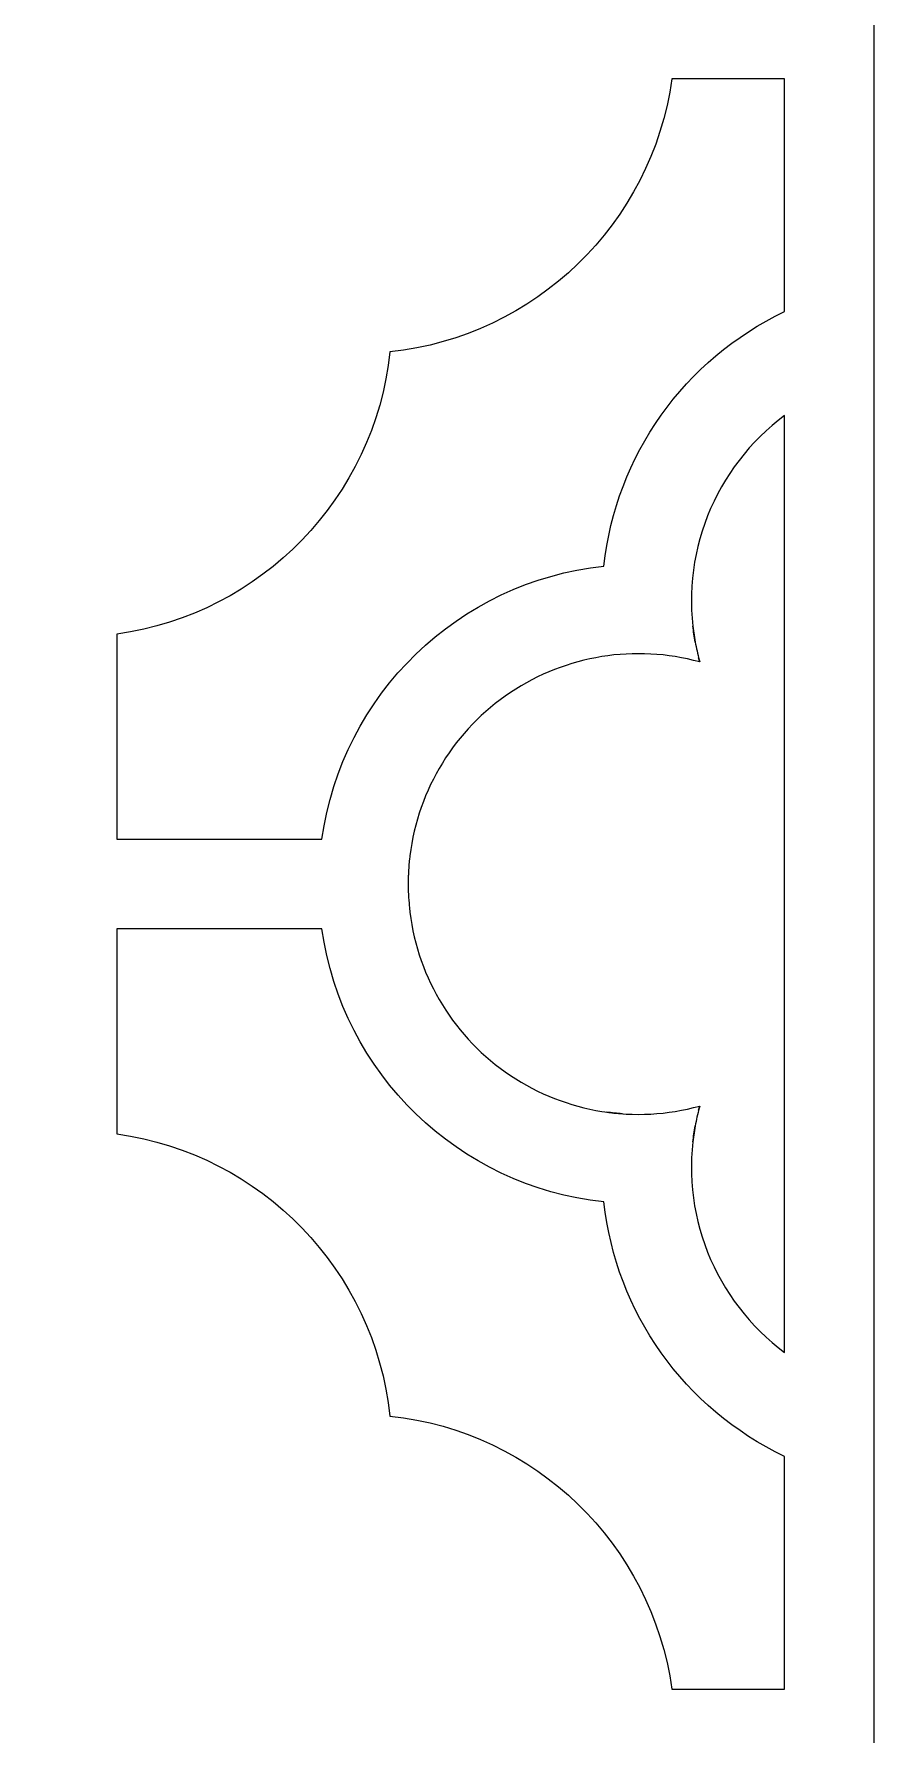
# Model space of a CAD drawing. Header units: centimetres. Extents: x -8.6 to 7.4, y -2.5 to 11.8.
# Drawn here: x 6.103 to 7.373, y 2.096 to 4.664 of the extents above; entities that cross this region are included whole.
import ezdxf

# ---------------------------------------------------------------- set-up
doc = ezdxf.new("R2010")
doc.units = ezdxf.units.CM
doc.header["$MEASUREMENT"] = 0
doc.layers.add('layer 1', color=7, linetype='Continuous')

msp = doc.modelspace()

# ---------------------------------------------------------------- linework, layer by layer
at = {"layer": 'layer 1', "color": 242}
for points, knots in [([(-0.18941, 11.81631), (-0.18941, 11.81631), (-0.0542, 11.81631), (-0.0542, 11.81631), (-0.0542, 11.81631), (-0.0542, 11.81631), (7.23783, 11.81631), (7.23783, 11.81631), (7.23783, 11.81631), (7.23783, 11.81631), (7.37304, 11.81631), (7.37304, 11.81631), (7.37304, 11.81631), (7.37304, 11.81631), (7.37304, 11.6811), (7.37304, 11.6811), (7.37304, 11.6811), (7.37304, 11.6811), (7.37304, -2.35212), (7.37304, -2.35212), (7.37304, -2.35212), (7.37304, -2.35212), (7.37304, -2.48733), (7.37304, -2.48733), (7.37304, -2.48733), (7.37304, -2.48733), (7.23783, -2.48733), (7.23783, -2.48733), (7.23783, -2.48733), (7.23783, -2.48733), (-0.0542, -2.48733), (-0.0542, -2.48733), (-0.0542, -2.48733), (-0.0542, -2.48733), (-0.18941, -2.48733), (-0.18941, -2.48733), (-0.18941, -2.48733), (-0.18941, -2.48733), (-0.18941, -2.35212), (-0.18941, -2.35212), (-0.18941, -2.35212), (-0.18941, -2.35212), (-0.18941, 11.6811), (-0.18941, 11.6811), (-0.18941, 11.6811), (-0.18941, 11.6811), (-0.18941, 11.81631), (-0.18941, 11.81631)], [0, 0, 0, 0, 0.0769231, 0.0769231, 0.0769231, 0.0769231, 0.1538462, 0.1538462, 0.1538462, 0.1538462, 0.2307692, 0.2307692, 0.2307692, 0.2307692, 0.3076923, 0.3076923, 0.3076923, 0.3076923, 0.3846154, 0.3846154, 0.3846154, 0.3846154, 0.4615385, 0.4615385, 0.4615385, 0.4615385, 0.5384615, 0.5384615, 0.5384615, 0.5384615, 0.6153846, 0.6153846, 0.6153846, 0.6153846, 0.6923077, 0.6923077, 0.6923077, 0.6923077, 0.7692308, 0.7692308, 0.7692308, 0.7692308, 0.8461538, 0.8461538, 0.8461538, 0.8461538, 1, 1, 1, 1]), ([(7.23783, 4.24506), (7.08616, 4.17292), (6.98275, 4.0275), (6.96458, 3.86054), (6.96458, 3.86054), (6.74451, 3.83683), (6.56879, 3.66689), (6.53814, 3.44768), (6.53814, 3.44768), (6.53814, 3.44768), (6.41792, 3.44768), (6.41792, 3.44768), (6.41792, 3.44768), (6.41792, 3.44768), (6.22822, 3.44768), (6.22822, 3.44768), (6.22822, 3.44768), (6.22822, 3.44768), (6.22822, 3.56049), (6.22822, 3.56049), (6.22822, 3.56049), (6.22822, 3.56049), (6.22822, 3.65906), (6.22822, 3.65906), (6.22822, 3.65906), (6.22822, 3.65906), (6.22822, 3.69234), (6.22822, 3.69234), (6.22822, 3.69234), (6.22822, 3.69234), (6.22822, 3.75761), (6.22822, 3.75761), (6.22822, 3.75761), (6.4474, 3.78842), (6.61753, 3.96394), (6.64106, 4.18403), (6.64106, 4.18403), (6.86113, 4.20774), (7.03684, 4.37767), (7.06749, 4.59688), (7.06749, 4.59688), (7.06749, 4.59688), (7.18756, 4.59688), (7.18756, 4.59688), (7.18756, 4.59688), (7.18756, 4.59688), (7.22483, 4.59688), (7.22483, 4.59688), (7.22483, 4.59688), (7.22483, 4.59688), (7.23783, 4.59688), (7.23783, 4.59688), (7.23783, 4.59688), (7.23783, 4.59688), (7.23783, 4.24506), (7.23783, 4.24506), (7.23783, 4.24506), (7.23783, 4.24506), (7.23783, 4.24506), (7.23783, 4.24506)], [0, 0, 0, 0, 0.0625, 0.0625, 0.0625, 0.0625, 0.125, 0.125, 0.125, 0.125, 0.1875, 0.1875, 0.1875, 0.1875, 0.25, 0.25, 0.25, 0.25, 0.3125, 0.3125, 0.3125, 0.3125, 0.375, 0.375, 0.375, 0.375, 0.4375, 0.4375, 0.4375, 0.4375, 0.5, 0.5, 0.5, 0.5, 0.5625, 0.5625, 0.5625, 0.5625, 0.625, 0.625, 0.625, 0.625, 0.6875, 0.6875, 0.6875, 0.6875, 0.75, 0.75, 0.75, 0.75, 0.8125, 0.8125, 0.8125, 0.8125, 0.875, 0.875, 0.875, 0.875, 1, 1, 1, 1]), ([(7.23783, 2.67213), (7.18561, 2.71089), (7.14526, 2.76351), (7.12135, 2.82399), (7.12135, 2.82399), (7.09743, 2.88447), (7.09096, 2.95048), (7.10264, 3.01447), (7.10264, 3.01447), (7.10119, 3.00649), (7.10001, 2.99846), (7.09912, 2.9904), (7.09912, 2.9904), (7.10013, 2.99961), (7.10151, 3.00877), (7.10327, 3.01786), (7.10327, 3.01786), (7.105, 3.02684), (7.10708, 3.03575), (7.10952, 3.04456), (7.10952, 3.04456), (7.10952, 3.04456), (7.1078, 3.03826), (7.1078, 3.03826), (7.1078, 3.03826), (7.1078, 3.03826), (7.10944, 3.04455), (7.10944, 3.04455), (7.10944, 3.04455), (7.01192, 3.01765), (6.90745, 3.03451), (6.82331, 3.09067), (6.82331, 3.09067), (6.73916, 3.14684), (6.68363, 3.23697), (6.67124, 3.33739), (6.67124, 3.33739), (6.67124, 3.33739), (6.671, 3.3395), (6.671, 3.3395), (6.671, 3.3395), (6.67059, 3.34302), (6.67023, 3.34655), (6.66992, 3.35008), (6.66992, 3.35008), (6.66992, 3.35008), (6.66945, 3.35646), (6.66945, 3.35646), (6.66945, 3.35646), (6.66945, 3.35646), (6.6693, 3.35859), (6.6693, 3.35859), (6.6693, 3.35859), (6.6693, 3.35859), (6.66904, 3.3628), (6.66904, 3.3628), (6.66904, 3.3628), (6.66904, 3.3628), (6.66896, 3.365), (6.66896, 3.365), (6.66896, 3.365), (6.66896, 3.365), (6.66885, 3.36773), (6.66885, 3.36773), (6.66885, 3.36773), (6.66885, 3.36773), (6.66881, 3.3693), (6.66881, 3.3693), (6.66881, 3.3693), (6.66881, 3.3693), (6.66873, 3.37112), (6.66873, 3.37112), (6.66873, 3.37112), (6.66873, 3.37112), (6.66871, 3.37335), (6.66871, 3.37335), (6.66871, 3.37335), (6.66871, 3.37335), (6.66869, 3.37472), (6.66869, 3.37472), (6.66869, 3.37472), (6.66869, 3.37472), (6.66864, 3.37687), (6.66864, 3.37687), (6.66864, 3.37687), (6.66864, 3.37687), (6.66863, 3.37903), (6.66863, 3.37903), (6.66863, 3.37903), (6.66863, 3.37903), (6.66863, 3.38117), (6.66863, 3.38117), (6.66863, 3.38117), (6.66863, 3.38117), (6.66864, 3.38336), (6.66864, 3.38336), (6.66864, 3.38336), (6.66864, 3.38336), (6.66867, 3.38519), (6.66867, 3.38519), (6.66867, 3.38519), (6.66867, 3.38519), (6.66869, 3.3866), (6.66869, 3.3866), (6.66869, 3.3866), (6.66869, 3.3866), (6.66873, 3.38874), (6.66873, 3.38874), (6.66873, 3.38874), (6.66873, 3.38874), (6.66881, 3.39089), (6.66881, 3.39089), (6.66881, 3.39089), (6.66881, 3.39089), (6.66885, 3.39244), (6.66885, 3.39244), (6.66885, 3.39244), (6.66885, 3.39244), (6.66892, 3.39414), (6.66892, 3.39414), (6.66892, 3.39414), (6.66892, 3.39414), (6.66899, 3.39627), (6.66899, 3.39627), (6.66899, 3.39627), (6.66899, 3.39627), (6.6693, 3.40155), (6.6693, 3.40155), (6.6693, 3.40155), (6.6693, 3.40155), (6.66945, 3.40378), (6.66945, 3.40378), (6.66945, 3.40378), (6.66945, 3.40378), (6.66983, 3.40909), (6.66983, 3.40909), (6.66983, 3.40909), (6.66983, 3.40909), (6.67075, 3.41859), (6.67075, 3.41859), (6.67075, 3.41859), (6.67075, 3.41859), (6.671, 3.4207), (6.671, 3.4207), (6.671, 3.4207), (6.671, 3.4207), (6.67124, 3.4228), (6.67124, 3.4228), (6.67124, 3.4228), (6.68357, 3.52323), (6.73915, 3.61335), (6.82332, 3.66951), (6.82332, 3.66951), (6.90746, 3.72565), (7.01192, 3.74246), (7.10944, 3.71561), (7.10944, 3.71561), (7.10944, 3.71561), (7.1078, 3.7219), (7.1078, 3.7219), (7.1078, 3.7219), (7.1078, 3.7219), (7.10944, 3.7156), (7.10944, 3.7156), (7.10944, 3.7156), (7.10708, 3.72442), (7.10503, 3.73332), (7.10328, 3.74229), (7.10328, 3.74229), (7.10152, 3.75138), (7.10013, 3.76054), (7.09912, 3.76975), (7.09912, 3.76975), (7.10002, 3.76169), (7.10119, 3.75367), (7.10264, 3.74569), (7.10264, 3.74569), (7.09094, 3.80968), (7.09744, 3.87569), (7.12135, 3.93619), (7.12135, 3.93619), (7.14526, 3.99667), (7.18562, 4.0493), (7.23783, 4.08808), (7.23783, 4.08808), (7.23783, 4.08808), (7.23783, 2.67213), (7.23783, 2.67213), (7.23783, 2.67213), (7.23783, 2.67213), (7.23783, 2.67213), (7.23783, 2.67213)], [0, 0, 0, 0, 0.0204082, 0.0204082, 0.0204082, 0.0204082, 0.0408163, 0.0408163, 0.0408163, 0.0408163, 0.0612245, 0.0612245, 0.0612245, 0.0612245, 0.0816327, 0.0816327, 0.0816327, 0.0816327, 0.1020408, 0.1020408, 0.1020408, 0.1020408, 0.122449, 0.122449, 0.122449, 0.122449, 0.1428571, 0.1428571, 0.1428571, 0.1428571, 0.1632653, 0.1632653, 0.1632653, 0.1632653, 0.1836735, 0.1836735, 0.1836735, 0.1836735, 0.2040816, 0.2040816, 0.2040816, 0.2040816, 0.2244898, 0.2244898, 0.2244898, 0.2244898, 0.244898, 0.244898, 0.244898, 0.244898, 0.2653061, 0.2653061, 0.2653061, 0.2653061, 0.2857143, 0.2857143, 0.2857143, 0.2857143, 0.3061224, 0.3061224, 0.3061224, 0.3061224, 0.3265306, 0.3265306, 0.3265306, 0.3265306, 0.3469388, 0.3469388, 0.3469388, 0.3469388, 0.3673469, 0.3673469, 0.3673469, 0.3673469, 0.3877551, 0.3877551, 0.3877551, 0.3877551, 0.4081633, 0.4081633, 0.4081633, 0.4081633, 0.4285714, 0.4285714, 0.4285714, 0.4285714, 0.4489796, 0.4489796, 0.4489796, 0.4489796, 0.4693878, 0.4693878, 0.4693878, 0.4693878, 0.4897959, 0.4897959, 0.4897959, 0.4897959, 0.5102041, 0.5102041, 0.5102041, 0.5102041, 0.5306122, 0.5306122, 0.5306122, 0.5306122, 0.5510204, 0.5510204, 0.5510204, 0.5510204, 0.5714286, 0.5714286, 0.5714286, 0.5714286, 0.5918367, 0.5918367, 0.5918367, 0.5918367, 0.6122449, 0.6122449, 0.6122449, 0.6122449, 0.6326531, 0.6326531, 0.6326531, 0.6326531, 0.6530612, 0.6530612, 0.6530612, 0.6530612, 0.6734694, 0.6734694, 0.6734694, 0.6734694, 0.6938776, 0.6938776, 0.6938776, 0.6938776, 0.7142857, 0.7142857, 0.7142857, 0.7142857, 0.7346939, 0.7346939, 0.7346939, 0.7346939, 0.755102, 0.755102, 0.755102, 0.755102, 0.7755102, 0.7755102, 0.7755102, 0.7755102, 0.7959184, 0.7959184, 0.7959184, 0.7959184, 0.8163265, 0.8163265, 0.8163265, 0.8163265, 0.8367347, 0.8367347, 0.8367347, 0.8367347, 0.8571429, 0.8571429, 0.8571429, 0.8571429, 0.877551, 0.877551, 0.877551, 0.877551, 0.8979592, 0.8979592, 0.8979592, 0.8979592, 0.9183673, 0.9183673, 0.9183673, 0.9183673, 0.9387755, 0.9387755, 0.9387755, 0.9387755, 0.9591837, 0.9591837, 0.9591837, 0.9591837, 1, 1, 1, 1]), ([(7.23783, 2.16327), (7.23783, 2.16327), (7.22483, 2.16327), (7.22483, 2.16327), (7.22483, 2.16327), (7.22483, 2.16327), (7.18756, 2.16327), (7.18756, 2.16327), (7.18756, 2.16327), (7.18756, 2.16327), (7.06749, 2.16327), (7.06749, 2.16327), (7.06749, 2.16327), (7.03667, 2.38245), (6.86115, 2.55258), (6.64106, 2.57613), (6.64106, 2.57613), (6.61736, 2.79619), (6.44743, 2.9719), (6.22822, 3.00254), (6.22822, 3.00254), (6.22822, 3.00254), (6.22822, 3.06784), (6.22822, 3.06784), (6.22822, 3.06784), (6.22822, 3.06784), (6.22822, 3.1011), (6.22822, 3.1011), (6.22822, 3.1011), (6.22822, 3.1011), (6.22822, 3.19967), (6.22822, 3.19967), (6.22822, 3.19967), (6.22822, 3.19967), (6.22822, 3.31247), (6.22822, 3.31247), (6.22822, 3.31247), (6.22822, 3.31247), (6.41792, 3.31247), (6.41792, 3.31247), (6.41792, 3.31247), (6.41792, 3.31247), (6.53814, 3.31247), (6.53814, 3.31247), (6.53814, 3.31247), (6.56895, 3.09328), (6.74449, 2.92316), (6.96458, 2.89963), (6.96458, 2.89963), (6.98281, 2.73267), (7.08613, 2.58718), (7.23783, 2.5151), (7.23783, 2.5151), (7.23783, 2.5151), (7.23783, 2.16327), (7.23783, 2.16327)], [0, 0, 0, 0, 0.0666667, 0.0666667, 0.0666667, 0.0666667, 0.1333333, 0.1333333, 0.1333333, 0.1333333, 0.2, 0.2, 0.2, 0.2, 0.2666667, 0.2666667, 0.2666667, 0.2666667, 0.3333333, 0.3333333, 0.3333333, 0.3333333, 0.4, 0.4, 0.4, 0.4, 0.4666667, 0.4666667, 0.4666667, 0.4666667, 0.5333333, 0.5333333, 0.5333333, 0.5333333, 0.6, 0.6, 0.6, 0.6, 0.6666667, 0.6666667, 0.6666667, 0.6666667, 0.7333333, 0.7333333, 0.7333333, 0.7333333, 0.8, 0.8, 0.8, 0.8, 0.8666667, 0.8666667, 0.8666667, 0.8666667, 1, 1, 1, 1]), ([(6.96902, 3.0353), (6.97675, 3.03425), (6.98452, 3.03344), (6.9923, 3.03289), (6.9923, 3.03289), (6.98452, 3.03344), (6.97675, 3.03425), (6.96902, 3.0353)], [0, 0, 0, 0, 0.3333333, 0.3333333, 0.3333333, 0.3333333, 1, 1, 1, 1])]:
    msp.add_open_spline(points, degree=3, knots=knots, dxfattribs=at)

doc.saveas('drawing.dxf')
